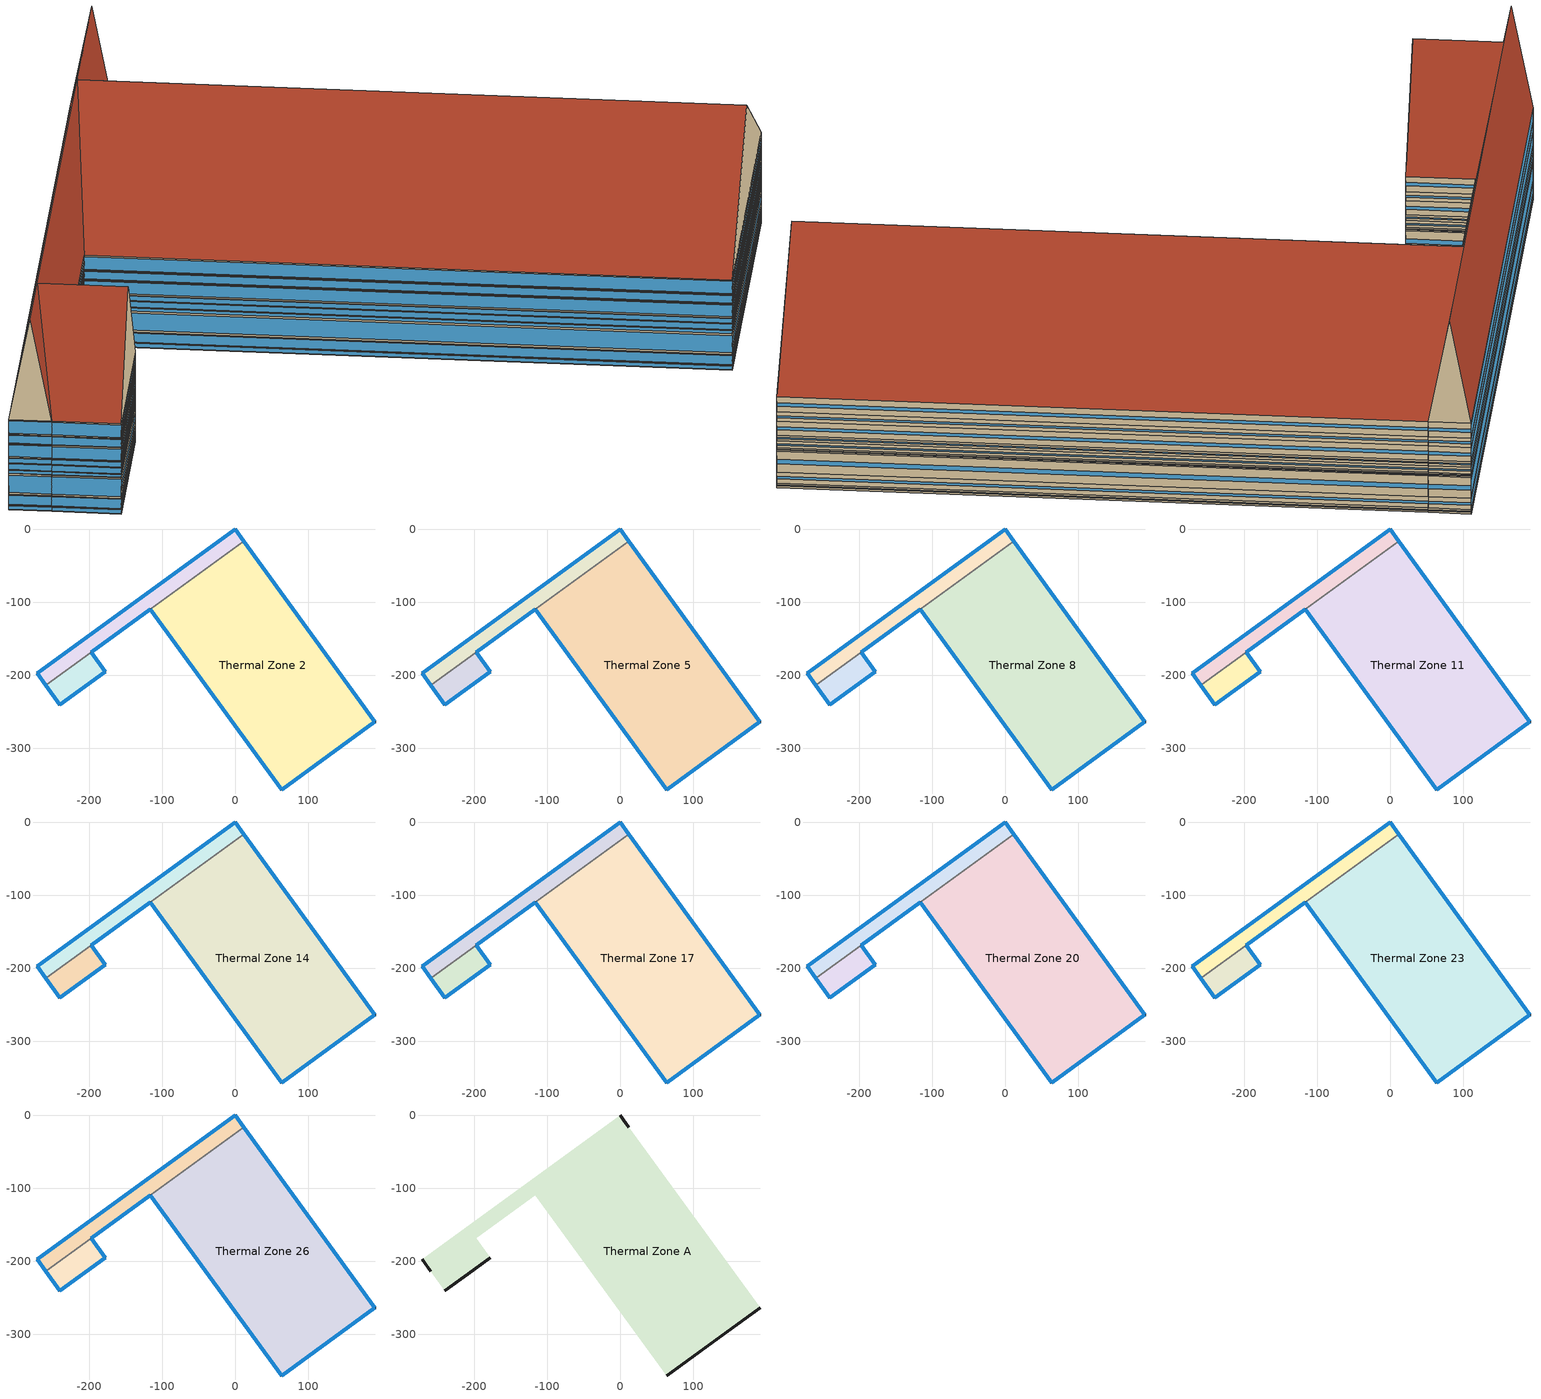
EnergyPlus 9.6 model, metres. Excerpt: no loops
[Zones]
Thermal Zone 1
 floor ground (ExtSlabCarpet): 0,0 -271.24,-197.07 -259.37,-213.4 11.87,-16.33 z0
 wall outside (Ext Wall): 11.87,-16.33 0,0 -271.24,-197.07 -259.37,-213.4 / -197,-168.09 -115.87,-109.14 z0:2.34
 wall to Thermal Zone 2 (Interior Wall): -115.87,-109.14 11.87,-16.33 z0:2.34
 wall to Thermal Zone 3 (Interior Wall): -259.37,-213.4 -197,-168.09 z0:2.34
 window (Ext Window): -271.23,-197.07 -259.38,-213.39 z0.2:2.14; -197,-168.08 -115.88,-109.15 / 11.86,-16.33 0.01,-0.01 z0.91:1.43; -0.01,-0.01 -271.23,-197.06 z0.35:1.99
Thermal Zone 2
 floor ground (ExtSlabCarpet): 11.87,-16.33 -115.87,-109.14 63.75,-356.37 191.49,-263.56 z0
 wall outside (Ext Wall): -115.87,-109.14 63.75,-356.37 191.49,-263.56 11.87,-16.33 z0:2.34
 window (Ext Window): -115.86,-109.15 63.75,-356.36 z0.2:2.14; 63.76,-356.36 191.48,-263.57 / 191.48,-263.55 11.87,-16.34 z0.91:1.43
Thermal Zone 3
 floor ground (ExtSlabCarpet): -197,-168.09 -259.37,-213.4 -240.09,-239.94 -177.72,-194.63 z0
 wall outside (Ext Wall): -259.37,-213.4 -240.09,-239.94 -177.72,-194.63 -197,-168.09 z0:2.34
 window (Ext Window): -259.37,-213.41 -240.09,-239.94 z0.2:2.14; -240.08,-239.94 -177.73,-194.64 / -177.73,-194.62 -197,-168.1 z0.91:1.43
Thermal Zone 4
 floor to Thermal Zone 1 (Interior Floor): 0,0 -271.24,-197.07 -259.37,-213.4 11.87,-16.33 z2.34
 wall outside (Ext Wall): 11.87,-16.33 0,0 -271.24,-197.07 -259.37,-213.4 / -197,-168.09 -115.87,-109.14 z2.34:8.1
 wall to Thermal Zone 5 (Interior Wall): -115.87,-109.14 11.87,-16.33 z2.34:8.1
 wall to Thermal Zone 6 (Interior Wall): -259.37,-213.4 -197,-168.09 z2.34:8.1
 window (Ext Window): -271.23,-197.07 -259.38,-213.39 z2.83:7.61; -197,-168.08 -115.88,-109.15 / 11.86,-16.33 0.01,-0.01 z4.59:5.85; -0.01,-0.01 -271.23,-197.06 z3.2:7.24
Thermal Zone 5
 floor to Thermal Zone 2 (Interior Floor): 11.87,-16.33 -115.87,-109.14 63.75,-356.37 191.49,-263.56 z2.34
 wall outside (Ext Wall): -115.87,-109.14 63.75,-356.37 191.49,-263.56 11.87,-16.33 z2.34:8.1
 window (Ext Window): -115.86,-109.15 63.75,-356.36 z2.83:7.61; 63.76,-356.36 191.48,-263.57 / 191.48,-263.55 11.87,-16.34 z4.59:5.85
Thermal Zone 6
 floor to Thermal Zone 3 (Interior Floor): -197,-168.09 -259.37,-213.4 -240.09,-239.94 -177.72,-194.63 z2.34
 wall outside (Ext Wall): -259.37,-213.4 -240.09,-239.94 -177.72,-194.63 -197,-168.09 z2.34:8.1
 window (Ext Window): -259.37,-213.41 -240.09,-239.94 z2.83:7.61; -240.08,-239.94 -177.73,-194.64 / -177.73,-194.62 -197,-168.1 z4.59:5.85
Thermal Zone 7
 floor to Thermal Zone 4 (Interior Floor): 0,0 -271.24,-197.07 -259.37,-213.4 11.87,-16.33 z8.1
 wall outside (Ext Wall): 11.87,-16.33 0,0 -271.24,-197.07 -259.37,-213.4 / -197,-168.09 -115.87,-109.14 z8.1:18.98
 wall to Thermal Zone 8 (Interior Wall): -115.87,-109.14 11.87,-16.33 z8.1:18.98
 wall to Thermal Zone 9 (Interior Wall): -259.37,-213.4 -197,-168.09 z8.1:18.98
 window (Ext Window): -271.23,-197.07 -259.38,-213.39 z9.02:18.06; -197,-168.08 -115.88,-109.15 / 11.86,-16.33 0.01,-0.01 z12.34:14.74; -0.01,-0.01 -271.23,-197.06 z9.73:17.35
Thermal Zone 8
 floor to Thermal Zone 5 (Interior Floor): 11.87,-16.33 -115.87,-109.14 63.75,-356.37 191.49,-263.56 z8.1
 wall outside (Ext Wall): -115.87,-109.14 63.75,-356.37 191.49,-263.56 11.87,-16.33 z8.1:18.98
 window (Ext Window): -115.86,-109.15 63.75,-356.36 z9.02:18.06; 63.76,-356.36 191.48,-263.57 / 191.48,-263.55 11.87,-16.34 z12.34:14.74
Thermal Zone 9
 floor to Thermal Zone 6 (Interior Floor): -197,-168.09 -259.37,-213.4 -240.09,-239.94 -177.72,-194.63 z8.1
 wall outside (Ext Wall): -259.37,-213.4 -240.09,-239.94 -177.72,-194.63 -197,-168.09 z8.1:18.98
 window (Ext Window): -259.37,-213.41 -240.09,-239.94 z9.02:18.06; -240.08,-239.94 -177.73,-194.64 / -177.73,-194.62 -197,-168.1 z12.34:14.74
Thermal Zone 10
 floor to Thermal Zone 7 (Interior Floor): 0,0 -271.24,-197.07 -259.37,-213.4 11.87,-16.33 z18.98
 wall outside (Ext Wall): 11.87,-16.33 0,0 -271.24,-197.07 -259.37,-213.4 / -197,-168.09 -115.87,-109.14 z18.98:20.77
 wall to Thermal Zone 11 (Interior Wall): -115.87,-109.14 11.87,-16.33 z18.98:20.77
 wall to Thermal Zone 12 (Interior Wall): -259.37,-213.4 -197,-168.09 z18.98:20.77
 window (Ext Window): -271.23,-197.07 -259.38,-213.39 z19.13:20.62; -197,-168.08 -115.88,-109.15 / 11.86,-16.33 0.01,-0.01 z19.68:20.07; -0.01,-0.01 -271.23,-197.06 z19.25:20.5
Thermal Zone 11
 floor to Thermal Zone 8 (Interior Floor): 11.87,-16.33 -115.87,-109.14 63.75,-356.37 191.49,-263.56 z18.98
 wall outside (Ext Wall): -115.87,-109.14 63.75,-356.37 191.49,-263.56 11.87,-16.33 z18.98:20.77
 window (Ext Window): -115.86,-109.15 63.75,-356.36 z19.13:20.62; 63.76,-356.36 191.48,-263.57 / 191.48,-263.55 11.87,-16.34 z19.68:20.07
Thermal Zone 12
 floor to Thermal Zone 9 (Interior Floor): -197,-168.09 -259.37,-213.4 -240.09,-239.94 -177.72,-194.63 z18.98
 wall outside (Ext Wall): -259.37,-213.4 -240.09,-239.94 -177.72,-194.63 -197,-168.09 z18.98:20.77
 window (Ext Window): -259.37,-213.41 -240.09,-239.94 z19.13:20.62; -240.08,-239.94 -177.73,-194.64 / -177.73,-194.62 -197,-168.1 z19.68:20.07
Thermal Zone 13
 floor to Thermal Zone 10 (Interior Floor): 0,0 -271.24,-197.07 -259.37,-213.4 11.87,-16.33 z20.77
 wall outside (Ext Wall): 11.87,-16.33 0,0 -271.24,-197.07 -259.37,-213.4 / -197,-168.09 -115.87,-109.14 z20.77:24.34
 wall to Thermal Zone 14 (Interior Wall): -115.87,-109.14 11.87,-16.33 z20.77:24.34
 wall to Thermal Zone 15 (Interior Wall): -259.37,-213.4 -197,-168.09 z20.77:24.34
 window (Ext Window): -271.23,-197.07 -259.38,-213.39 z21.07:24.04; -197,-168.08 -115.88,-109.15 / 11.86,-16.33 0.01,-0.01 z22.16:22.95; -0.01,-0.01 -271.23,-197.06 z21.31:23.8
Thermal Zone 14
 floor to Thermal Zone 11 (Interior Floor): 11.87,-16.33 -115.87,-109.14 63.75,-356.37 191.49,-263.56 z20.77
 wall outside (Ext Wall): -115.87,-109.14 63.75,-356.37 191.49,-263.56 11.87,-16.33 z20.77:24.34
 window (Ext Window): -115.86,-109.15 63.75,-356.36 z21.07:24.04; 63.76,-356.36 191.48,-263.57 / 191.48,-263.55 11.87,-16.34 z22.16:22.95
Thermal Zone 15
 floor to Thermal Zone 12 (Interior Floor): -197,-168.09 -259.37,-213.4 -240.09,-239.94 -177.72,-194.63 z20.77
 wall outside (Ext Wall): -259.37,-213.4 -240.09,-239.94 -177.72,-194.63 -197,-168.09 z20.77:24.34
 window (Ext Window): -259.37,-213.41 -240.09,-239.94 z21.07:24.04; -240.08,-239.94 -177.73,-194.64 / -177.73,-194.62 -197,-168.1 z22.16:22.95
Thermal Zone 16
 floor to Thermal Zone 13 (Interior Floor): 0,0 -271.24,-197.07 -259.37,-213.4 11.87,-16.33 z24.34
 wall outside (Ext Wall): 11.87,-16.33 0,0 -271.24,-197.07 -259.37,-213.4 / -197,-168.09 -115.87,-109.14 z24.34:27.25
 wall to Thermal Zone 17 (Interior Wall): -115.87,-109.14 11.87,-16.33 z24.34:27.25
 wall to Thermal Zone 18 (Interior Wall): -259.37,-213.4 -197,-168.09 z24.34:27.25
 window (Ext Window): -271.23,-197.07 -259.38,-213.39 z24.59:27; -197,-168.08 -115.88,-109.15 / 11.86,-16.33 0.01,-0.01 z25.47:26.12; -0.01,-0.01 -271.23,-197.06 z24.78:26.81
Thermal Zone 17
 floor to Thermal Zone 14 (Interior Floor): 11.87,-16.33 -115.87,-109.14 63.75,-356.37 191.49,-263.56 z24.34
 wall outside (Ext Wall): -115.87,-109.14 63.75,-356.37 191.49,-263.56 11.87,-16.33 z24.34:27.25
 window (Ext Window): -115.86,-109.15 63.75,-356.36 z24.59:27; 63.76,-356.36 191.48,-263.57 / 191.48,-263.55 11.87,-16.34 z25.47:26.12
Thermal Zone 18
 floor to Thermal Zone 15 (Interior Floor): -197,-168.09 -259.37,-213.4 -240.09,-239.94 -177.72,-194.63 z24.34
 wall outside (Ext Wall): -259.37,-213.4 -240.09,-239.94 -177.72,-194.63 -197,-168.09 z24.34:27.25
 window (Ext Window): -259.37,-213.41 -240.09,-239.94 z24.59:27; -240.08,-239.94 -177.73,-194.64 / -177.73,-194.62 -197,-168.1 z25.47:26.12
Thermal Zone 19
 floor to Thermal Zone 16 (Interior Floor): 0,0 -271.24,-197.07 -259.37,-213.4 11.87,-16.33 z27.25
 wall outside (Ext Wall): 11.87,-16.33 0,0 -271.24,-197.07 -259.37,-213.4 / -197,-168.09 -115.87,-109.14 z27.25:34.57
 wall to Thermal Zone 20 (Interior Wall): -115.87,-109.14 11.87,-16.33 z27.25:34.57
 wall to Thermal Zone 21 (Interior Wall): -259.37,-213.4 -197,-168.09 z27.25:34.57
 window (Ext Window): -271.23,-197.07 -259.38,-213.39 z27.87:33.95; -197,-168.08 -115.88,-109.15 / 11.86,-16.33 0.01,-0.01 z30.1:31.72; -0.01,-0.01 -271.23,-197.06 z28.35:33.47
Thermal Zone 20
 floor to Thermal Zone 17 (Interior Floor): 11.87,-16.33 -115.87,-109.14 63.75,-356.37 191.49,-263.56 z27.25
 wall outside (Ext Wall): -115.87,-109.14 63.75,-356.37 191.49,-263.56 11.87,-16.33 z27.25:34.57
 window (Ext Window): -115.86,-109.15 63.75,-356.36 z27.87:33.95; 63.76,-356.36 191.48,-263.57 / 191.48,-263.55 11.87,-16.34 z30.1:31.72
Thermal Zone 21
 floor to Thermal Zone 18 (Interior Floor): -197,-168.09 -259.37,-213.4 -240.09,-239.94 -177.72,-194.63 z27.25
 wall outside (Ext Wall): -259.37,-213.4 -240.09,-239.94 -177.72,-194.63 -197,-168.09 z27.25:34.57
 window (Ext Window): -259.37,-213.41 -240.09,-239.94 z27.87:33.95; -240.08,-239.94 -177.73,-194.64 / -177.73,-194.62 -197,-168.1 z30.1:31.72
Thermal Zone 22
 floor to Thermal Zone 19 (Interior Floor): 0,0 -271.24,-197.07 -259.37,-213.4 11.87,-16.33 z34.57
 wall outside (Ext Wall): 11.87,-16.33 0,0 -271.24,-197.07 -259.37,-213.4 / -197,-168.09 -115.87,-109.14 z34.57:39.38
 wall to Thermal Zone 23 (Interior Wall): -115.87,-109.14 11.87,-16.33 z34.57:39.38
 wall to Thermal Zone 24 (Interior Wall): -259.37,-213.4 -197,-168.09 z34.57:39.38
 window (Ext Window): -271.23,-197.07 -259.38,-213.39 z34.98:38.97; -197,-168.08 -115.88,-109.15 / 11.86,-16.33 0.01,-0.01 z36.45:37.5; -0.01,-0.01 -271.23,-197.06 z35.29:38.66
Thermal Zone 23
 floor to Thermal Zone 20 (Interior Floor): 11.87,-16.33 -115.87,-109.14 63.75,-356.37 191.49,-263.56 z34.57
 wall outside (Ext Wall): -115.87,-109.14 63.75,-356.37 191.49,-263.56 11.87,-16.33 z34.57:39.38
 window (Ext Window): -115.86,-109.15 63.75,-356.36 z34.98:38.97; 63.76,-356.36 191.48,-263.57 / 191.48,-263.55 11.87,-16.34 z36.45:37.5
Thermal Zone 24
 floor to Thermal Zone 21 (Interior Floor): -197,-168.09 -259.37,-213.4 -240.09,-239.94 -177.72,-194.63 z34.57
 wall outside (Ext Wall): -259.37,-213.4 -240.09,-239.94 -177.72,-194.63 -197,-168.09 z34.57:39.38
 window (Ext Window): -259.37,-213.41 -240.09,-239.94 z34.98:38.97; -240.08,-239.94 -177.73,-194.64 / -177.73,-194.62 -197,-168.1 z36.45:37.5
Thermal Zone 25
 floor to Thermal Zone 22 (Interior Floor): 0,0 -271.24,-197.07 -259.37,-213.4 11.87,-16.33 z39.38
 wall outside (Ext Wall): 11.87,-16.33 0,0 -271.24,-197.07 -259.37,-213.4 / -197,-168.09 -115.87,-109.14 z39.38:47.2
 wall to Thermal Zone 26 (Interior Wall): -115.87,-109.14 11.87,-16.33 z39.38:47.2
 wall to Thermal Zone 27 (Interior Wall): -259.37,-213.4 -197,-168.09 z39.38:47.2
 window (Ext Window): -271.23,-197.07 -259.38,-213.39 z40.04:46.54; -197,-168.08 -115.88,-109.15 / 11.86,-16.33 0.01,-0.01 z42.43:44.15; -0.01,-0.01 -271.23,-197.06 z40.55:46.03
Thermal Zone 26
 floor to Thermal Zone 23 (Interior Floor): 11.87,-16.33 -115.87,-109.14 63.75,-356.37 191.49,-263.56 z39.38
 wall outside (Ext Wall): -115.87,-109.14 63.75,-356.37 191.49,-263.56 11.87,-16.33 z39.38:47.2
 window (Ext Window): -115.86,-109.15 63.75,-356.36 z40.04:46.54; 63.76,-356.36 191.48,-263.57 / 191.48,-263.55 11.87,-16.34 z42.43:44.15
Thermal Zone 27
 floor to Thermal Zone 24 (Interior Floor): -197,-168.09 -259.37,-213.4 -240.09,-239.94 -177.72,-194.63 z39.38
 wall outside (Ext Wall): -259.37,-213.4 -240.09,-239.94 -177.72,-194.63 -197,-168.09 z39.38:47.2
 window (Ext Window): -259.37,-213.41 -240.09,-239.94 z40.04:46.54; -240.08,-239.94 -177.73,-194.64 / -177.73,-194.62 -197,-168.1 z42.43:44.15
Thermal Zone A
 floor to Thermal Zone 25 (Interior Floor): 0,0 -271.24,-197.07 -259.37,-213.4 11.87,-16.33 z47.2
 floor to Thermal Zone 26 (Interior Floor): 11.87,-16.33 -115.87,-109.14 63.75,-356.37 191.49,-263.56 z47.2
 floor to Thermal Zone 27 (Interior Floor): -197,-168.09 -259.37,-213.4 -240.09,-239.94 -177.72,-194.63 z47.2
 wall outside (Ext Wall): -271.24,-197.07,47.2 -259.37,-213.4,47.2 -265.3,-205.24,100.09; 0,0,47.2 5.94,-8.17,100.09 11.87,-16.33,47.2; 127.62,-309.96,100.09 63.75,-356.37,47.2 191.49,-263.56,47.2; -177.72,-194.63,47.2 -208.9,-217.29,100.09 -240.09,-239.94,47.2
 roof outside (Ext Roof): 0,0,47.2 -271.24,-197.07,47.2 -265.3,-205.24,100.09 5.94,-8.17,100.09; 5.94,-8.17,100.09 -57.93,-54.57,100.09 11.87,-16.33,47.2; -234.11,-182.58,100.09 -265.3,-205.24,100.09 -259.37,-213.4,47.2; -57.93,-54.57,100.09 -234.11,-182.58,100.09 -197,-168.09,47.2 -115.87,-109.14,47.2; 11.87,-16.33,47.2 -57.93,-54.57,100.09 127.62,-309.96,100.09 191.49,-263.56,47.2; -57.93,-54.57,100.09 -115.87,-109.14,47.2 63.75,-356.37,47.2 127.62,-309.96,100.09; -197,-168.09,47.2 -234.11,-182.58,100.09 -208.9,-217.29,100.09 -177.72,-194.63,47.2; -234.11,-182.58,100.09 -259.37,-213.4,47.2 -240.09,-239.94,47.2 -208.9,-217.29,100.09
[Building]
Building 1: North Axis {deg}=-0
[Site:Location]
Washington Dc Dulles IntL Ar: Latitude {deg}=38.98; Longitude {deg}=-77.47; Time Zone {hr}=-5; Elevation {m}=82
[SizingPeriod:DesignDay] Day of Month=21; Dry-Bulb Temperature Range Modifier Type=DefaultMultipliers; Barometric Pressure {Pa}=86790; Rain Indicator=No; Snow Indicator=No; Daylight Saving Time Indicator=No; Begin Environment Reset Mode=FullResetAtBeginEnvironment
Name | Month | Day Type | Maximum Dry-Bulb Temperature {C} | Daily Dry-Bulb Temperature Range {deltaC} | Humidity Condition Type | Wetbulb or DewPoint at Maximum Dry-Bulb {C} | Wind Speed {m/s} | Wind Direction {deg} | Solar Model Indicator | ASHRAE Clear Sky Optical Depth for Beam Irradiance (taub) | ASHRAE Clear Sky Optical Depth for Diffuse Irradiance (taud) | Enthalpy at Maximum Dry-Bulb {J/kg} | Sky Clearness
SALT-LAKE-CITY-IAP Ann Clg .4% Condns DB=>MWB | 7 | SummerDesignDay | 36.5 | 14.4 | Wetbulb | 17.1 | 5 | 340 | ASHRAETau | 0.339 | 2.366
SALT-LAKE-CITY-IAP Ann Clg .4% Condns DP=>MDB | 7 | SummerDesignDay | 22.5 | 14.4 | Dewpoint | 15.6 | 5 | 340 | ASHRAETau | 0.339 | 2.366
SALT-LAKE-CITY-IAP Ann Clg .4% Condns Enth=>MDB | 7 | SummerDesignDay | 30.8 | 14.4 | Enthalpy |  | 5 | 340 | ASHRAETau | 0.339 | 2.366 | 59300
SALT-LAKE-CITY-IAP Ann Clg .4% Condns WB=>MDB | 7 | SummerDesignDay | 31.2 | 14.4 | Wetbulb | 19 | 5 | 340 | ASHRAETau | 0.339 | 2.366
SALT-LAKE-CITY-IAP Ann Htg 99.6% Condns DB | 1 | WinterDesignDay | -12.4 | 0 | Wetbulb | -12.4 | 2.6 | 140 | ASHRAEClearSky |  |  |  | 0
SALT-LAKE-CITY-IAP Ann Htg Wind 99.6% Condns WS=>MCDB | 1 | WinterDesignDay | 6.8 | 0 | Wetbulb | 6.8 | 12.4 | 140 | ASHRAEClearSky |  |  |  | 0
SALT-LAKE-CITY-IAP Ann Hum_n 99.6% Condns DP=>MCDB | 1 | WinterDesignDay | -10.7 | 0 | Dewpoint | -16.2 | 2.6 | 140 | ASHRAEClearSky |  |  |  | 0
[Material] Thermal Absorptance=0.9
Name | Roughness | Thickness m | Conductivity W/m-K | Density kg/m3 | Specific Heat J/kg-K | Solar Absorptance | Visible Absorptance
wall concrete | MediumRough | 0.398 | 0.5 | 2243 | 837 | 0.65 | 0.65
roof concrete | MediumRough | 0.401 | 0.5 | 2243 | 837 | 0.65 | 0.65
Wall Insulation [37] | MediumRough | 0.0681 | 0.0432 | 91 | 837 | 0.5 | 0.5
Roof Insulation [25] | MediumRough | 0.263 | 0.049 | 265 | 836.8 | 0.7 | 0.7
F16 Acoustic tile | MediumSmooth | 0.0191 | 0.06 | 368 | 590 | 0.3 | 0.3
M11 100mm lightweight concrete | MediumRough | 0.1016 | 0.53 | 1280 | 840 | 0.5 | 0.5
MAT-CC05 4 HW CONCRETE | Rough | 0.1016 | 1.311 | 2240 | 836.8 | 0.85 | 0.85
G01a 19mm gypsum board | MediumSmooth | 0.019 | 0.16 | 800 | 1090 | 0.4 | 0.4
[Material:AirGap]
Name | Thermal Resistance m2-K/W
F04 Wall air space resistance | 0.15
F05 Ceiling air space resistance | 0.18
[Material:NoMass]
CP02 CARPET PAD: Roughness=Smooth; Thermal Resistance m2-K/W=0.1; Thermal Absorptance=0.9; Solar Absorptance=0.8; Visible Absorptance=0.8
[WindowMaterial:SimpleGlazingSystem]
Window Material Simple Glazing System: U-Factor W/m2-K=1.51; Solar Heat Gain Coefficient=0.25
[Construction]
Ext Roof: roof concrete, Roof Insulation [25]
Ext Wall: wall concrete, Wall Insulation [37]
Ext Window: Window Material Simple Glazing System
ExtSlabCarpet: MAT-CC05 4 HW CONCRETE, CP02 CARPET PAD
Interior Floor: F16 Acoustic tile, F05 Ceiling air space resistance, M11 100mm lightweight concrete
Interior Wall: G01a 19mm gypsum board, F04 Wall air space resistance, G01a 19mm gypsum board
[Zone]
Thermal Zone 1; Thermal Zone 2; Thermal Zone 3: 144, 0, 0, 0, , 1, , , , , , Yes
Thermal Zone 4; Thermal Zone 5; Thermal Zone 6: 144, 0, 0, 2.34, , 1, , , , , , Yes
Thermal Zone 7; Thermal Zone 8; Thermal Zone 9: 144, 0, 0, 8.1, , 1, , , , , , Yes
Thermal Zone 10; Thermal Zone 11; Thermal Zone 12: 144, 0, 0, 18.98, , 1, , , , , , Yes
Thermal Zone 13; Thermal Zone 14; Thermal Zone 15: 144, 0, 0, 20.77, , 1, , , , , , Yes
Thermal Zone 16; Thermal Zone 17; Thermal Zone 18: 144, 0, 0, 24.34, , 1, , , , , , Yes
Thermal Zone 19; Thermal Zone 20; Thermal Zone 21: 144, 0, 0, 27.25, , 1, , , , , , Yes
Thermal Zone 22; Thermal Zone 23; Thermal Zone 24: 144, 0, 0, 34.57, , 1, , , , , , Yes
Thermal Zone 25; Thermal Zone 26; Thermal Zone 27: 144, 0, 0, 39.38, , 1, , , , , , Yes
Thermal Zone A: 144, 0, 0, 47.2, , 1, , , , , , No
[AvailabilityManager:Scheduled] Schedule=Always On Discrete
Packaged Rooftop Air Conditioner 1 Availability Manager; Air Loop HVAC Outdoor Air System 1 Availability Manager; Packaged Rooftop Air Conditioner 2 Availability Manager; Air Loop HVAC Outdoor Air System 2 Availability Manager; Packaged Rooftop Air Conditioner 3 Availability Manager; Air Loop HVAC Outdoor Air System 3 Availability Manager
[Schedule:Constant]
Always On Discrete: Hourly Value=1
